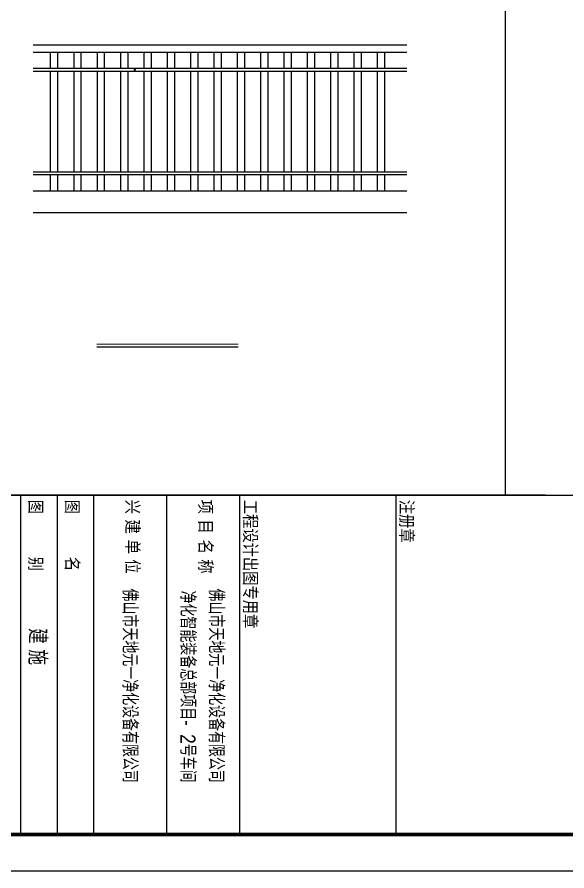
# Model space of a CAD drawing. Extents: x -1041549 to 749950, y -354245 to 17554.
# Drawn here: x 177651 to 185185, y -237991 to -226287 of the extents above; entities that cross this region are included whole.
import ezdxf

# ---------------------------------------------------------------- set-up
doc = ezdxf.new("R2010")
doc.units = 0
doc.header["$LTSCALE"] = 1000
doc.header["$MEASUREMENT"] = 0
for name, color, linetype in [('13', 13, 'Continuous'), ('14', 1, 'Continuous'), ('DIM_LEAD', 3, 'Continuous'), ('DIM_SYMB', 3, 'Continuous'), ('PUB_TITLE', 4, 'Continuous'), ('WD', 2, 'Continuous')]:
    doc.layers.add(name, color=color, linetype=linetype)
doc.styles.add('_HZTXT', font='gs_txt.shx', dxfattribs={"width": 0.8, "bigfont": 'HZTXT.shx'})
doc.styles.add('宋体', font='')
doc.styles.get('宋体').set_extended_font_data('宋体')

# ---------------------------------------------------------------- blocks, each defined once
blk = doc.blocks.new('A$Ce58e362c')
at = {"layer": '14'}
for p, q in [((15730, 44126), (15730, 1076)), ((15730, 37980), (29680, 37980)), ((15730, 31556), (29680, 31556)), ((15730, 28556), (29680, 28556)), ((15730, 25556), (29680, 25556)), ((15730, 24056), (29680, 24056)), ((15730, 22556), (29680, 22556))]:
    blk.add_line(p, q, dxfattribs=at)
blk.add_lwpolyline([(15730, 1076), (15730, 87176)], dxfattribs=at)
at = {"layer": '13', "color": 7, "style": '_HZTXT', "width": 0.85}
for s, height, p in [('佛山市天地元一净化设备有限公司', 626.86, (19568, 30290)), ('净化智能装备总部项目-', 626.86, (19652, 29121)), ('2号车间', 626.9, (25554, 29120)), ('佛山市天地元一净化设备有限公司', 626.86, (19568, 26743)), ('建 施', 750, (21199, 22880, 37267))]:
    blk.add_text(s, height=height, dxfattribs=at).set_placement(p)
at = {"layer": '14', "style": '宋体', "width": 0.82}
for s, p in [('注册章', (15921, 38174)), ('工程设计出图专用章', (15921, 31749)), ('项', (15916, 29905)), ('目', (16731, 29905)), ('名', (17559, 29905)), ('称', (18367, 29905)), ('兴', (15916, 26905)), ('建', (16731, 26905)), ('单', (17559, 26905)), ('位', (18367, 26905)), ('图      名', (15916, 24424)), ('图      别', (15916, 22924))]:
    blk.add_text(s, height=525, dxfattribs=at).set_placement(p)
blk = doc.blocks.new('A$C49F453C8')
at = {"layer": 'DIM_LEAD', "const_width": 8}
blk.add_lwpolyline([(2712.2, 1523.8, 1), (2712.2, 1531.8, 1)], format="xyb", close=True, dxfattribs=at)
at = {"layer": 'WD'}
for p, q in [((2016.1, 1698.6), (4576.3, 1698.6)), ((2016.1, 1648.6), (4576.3, 1648.6)), ((2136.2, 1538.3), (2136.2, 1648.6)), ((2186.2, 1538.3), (2186.2, 1648.6)), ((2296.2, 1538.3), (2296.2, 1648.6)), ((2346.2, 1538.3), (2346.2, 1648.6)), ((2456.2, 1538.3), (2456.2, 1648.6)), ((2506.2, 1538.3), (2506.2, 1648.6)), ((2616.2, 1538.3), (2616.2, 1648.6)), ((2666.2, 1538.3), (2666.2, 1648.6)), ((2776.2, 1538.3), (2776.2, 1648.6)), ((2826.2, 1538.3), (2826.2, 1648.6)), ((2936.2, 1538.3), (2936.2, 1648.6)), ((2986.2, 1538.3), (2986.2, 1648.6)), ((3096.2, 1538.3), (3096.2, 1648.6)), ((3146.2, 1538.3), (3146.2, 1648.6)), ((3256.2, 1538.3), (3256.2, 1648.6)), ((3306.2, 1538.3), (3306.2, 1648.6)), ((3416.2, 1538.3), (3416.2, 1648.6)), ((3466.2, 1538.3), (3466.2, 1648.6)), ((3576.2, 1538.3), (3576.2, 1648.6)), ((3626.2, 1538.3), (3626.2, 1648.6)), ((3736.2, 1538.3), (3736.2, 1648.6)), ((3786.2, 1538.3), (3786.2, 1648.6)), ((3896.2, 1538.3), (3896.2, 1648.6)), ((3946.2, 1538.3), (3946.2, 1648.6)), ((4056.2, 1538.3), (4056.2, 1648.6)), ((4106.2, 1538.3), (4106.2, 1648.6)), ((4216.2, 1538.3), (4216.2, 1648.6)), ((4266.2, 1538.3), (4266.2, 1648.6)), ((4376.2, 1538.3), (4376.2, 1648.6)), ((4426.2, 1538.3), (4426.2, 1648.6)), ((2016.1, 1538.3), (4576.3, 1538.3)), ((2016.1, 1518.3), (4576.3, 1518.3)), ((2136.2, 828.3), (2136.2, 1518.3)), ((2186.2, 828.3), (2186.2, 1518.3)), ((2296.2, 828.3), (2296.2, 1518.3)), ((2346.2, 828.3), (2346.2, 1518.3)), ((2456.2, 828.3), (2456.2, 1518.3)), ((2506.2, 828.3), (2506.2, 1518.3)), ((2616.2, 828.3), (2616.2, 1518.3)), ((2666.2, 828.3), (2666.2, 1518.3)), ((2776.2, 828.3), (2776.2, 1518.3)), ((2826.2, 828.3), (2826.2, 1518.3)), ((2936.2, 828.3), (2936.2, 1518.3)), ((2986.2, 828.3), (2986.2, 1518.3)), ((3096.2, 828.3), (3096.2, 1518.3)), ((3146.2, 828.3), (3146.2, 1518.3)), ((3256.2, 828.3), (3256.2, 1518.3)), ((3306.2, 828.3), (3306.2, 1518.3)), ((3416.2, 828.3), (3416.2, 1518.3)), ((3466.2, 828.3), (3466.2, 1518.3)), ((3576.2, 828.3), (3576.2, 1518.3)), ((3626.2, 828.3), (3626.2, 1518.3)), ((3736.2, 828.3), (3736.2, 1518.3)), ((3786.2, 828.3), (3786.2, 1518.3)), ((3896.2, 828.3), (3896.2, 1518.3)), ((3946.2, 828.3), (3946.2, 1518.3)), ((4056.2, 828.3), (4056.2, 1518.3)), ((4106.2, 828.3), (4106.2, 1518.3)), ((4216.2, 828.3), (4216.2, 1518.3)), ((4266.2, 828.3), (4266.2, 1518.3)), ((4376.2, 828.3), (4376.2, 1518.3)), ((4426.2, 828.3), (4426.2, 1518.3)), ((2016.1, 828.3), (4576.3, 828.3)), ((2016.1, 808.3), (4576.3, 808.3)), ((2136.2, 698.3), (2136.2, 808.3)), ((2186.2, 698.3), (2186.2, 808.3)), ((2296.2, 698.3), (2296.2, 808.3)), ((2346.2, 698.3), (2346.2, 808.3)), ((2456.2, 698.3), (2456.2, 808.3)), ((2506.2, 698.3), (2506.2, 808.3)), ((2616.2, 698.3), (2616.2, 808.3)), ((2666.2, 698.3), (2666.2, 808.3)), ((2776.2, 698.3), (2776.2, 808.3)), ((2826.2, 698.3), (2826.2, 808.3)), ((2936.2, 698.3), (2936.2, 808.3)), ((2986.2, 698.3), (2986.2, 808.3)), ((3096.2, 698.3), (3096.2, 808.3)), ((3146.2, 698.3), (3146.2, 808.3)), ((3256.2, 698.3), (3256.2, 808.3)), ((3306.2, 698.3), (3306.2, 808.3)), ((3416.2, 698.3), (3416.2, 808.3)), ((3466.2, 698.3), (3466.2, 808.3)), ((3576.2, 698.3), (3576.2, 808.3)), ((3626.2, 698.3), (3626.2, 808.3)), ((3736.2, 698.3), (3736.2, 808.3)), ((3786.2, 698.3), (3786.2, 808.3)), ((3896.2, 698.3), (3896.2, 808.3)), ((3946.2, 698.3), (3946.2, 808.3)), ((4056.2, 698.3), (4056.2, 808.3)), ((4106.2, 698.3), (4106.2, 808.3)), ((4216.2, 698.3), (4216.2, 808.3)), ((4266.2, 698.3), (4266.2, 808.3)), ((4376.2, 698.3), (4376.2, 808.3)), ((4426.2, 698.3), (4426.2, 808.3)), ((2016.1, 698.3), (4576.3, 698.3)), ((2016.1, 548.3), (4576.3, 548.3))]:
    blk.add_line(p, q, dxfattribs=at)

msp = doc.modelspace()

# ---------------------------------------------------------------- linework, layer by layer
at = {"color": 8}
msp.add_line((184336.7, -197190.6), (184336.7, -232840.5), dxfattribs=at)
at = {"layer": 'DIM_SYMB', "const_width": 17.5}
msp.add_lwpolyline([(178742, -230770.6), (180681, -230770.6)], dxfattribs=at)
at = {"layer": 'DIM_SYMB'}
msp.add_lwpolyline([(178742, -230805.6), (180681, -230805.6)], dxfattribs=at)
at = {"layer": 'PUB_TITLE'}
msp.add_lwpolyline([(170037.8, -195940.6), (170037.8, -237990.6), (199737.8, -237990.6), (199737.8, -195940.6)], close=True, dxfattribs=at)
at = {"layer": 'PUB_TITLE', "const_width": 50}
msp.add_lwpolyline([(170537.8, -197190.6), (170537.8, -237490.6), (199237.8, -237490.6), (199237.8, -197190.6)], close=True, dxfattribs=at)

# ---------------------------------------------------------------- block references
at = {"xscale": 2, "yscale": 2, "zscale": 2}
msp.add_blockref('A$C49F453C8', (173838.4, -230063.9), dxfattribs=at)
at = {"xscale": 0.3333333333333333, "yscale": 0.3333333333333333, "zscale": 0.3333333333333333, "rotation": 270}
msp.add_blockref('A$Ce58e362c', (170179.3, -227597.2), dxfattribs=at)

doc.saveas('drawing.dxf')
